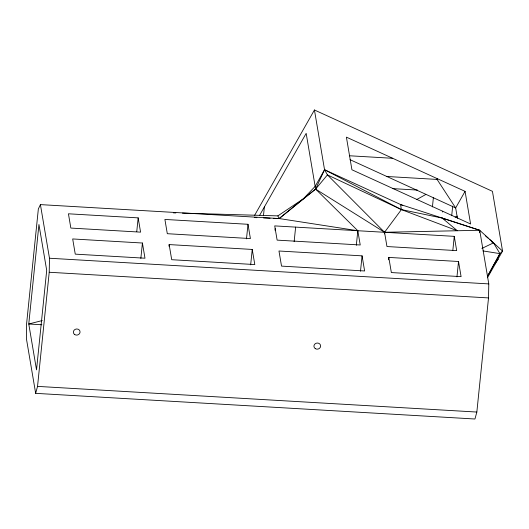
<?xml version="1.0" encoding="UTF-8"?>
<svg xmlns="http://www.w3.org/2000/svg" width="529" height="529" viewBox="0 0 529 529"><rect width="100%" height="100%" fill="white"/><g stroke="black" fill="none" stroke-linecap="round" stroke-linejoin="round"><path stroke-width="0.79" d="M273.414 218.332L279.186 218.556L303.368 198.798L315.152 186.373L324.548 169.736L400.539 204.511L479.71 230.274L488.783 283.901L488.518 297.92L476.841 412.051L474.956 419.008L35.661 393.345L37.539 386.388L49.217 272.263L49.481 258.238L40.416 204.611L279.186 218.556L357.816 230.73L360.229 244.98L277.13 240.126L274.716 225.896L454.272 236.351L456.686 250.614L386.957 246.54L384.543 232.277L327.438 174.907L324.548 169.736L314.438 109.992L492.439 191.319L502.55 251.09L487.421 277.771M479.532 232.661L479.71 230.274L442.204 218.067L401.399 209.596L327.438 174.907L315.608 189.091L279.186 218.556L277.851 215.885L182.432 213.121M136.753 231.636L138.162 217.869L68.433 213.795L70.846 228.072L140.575 232.145L138.162 217.869M140.846 258.403L142.42 243.023L72.685 238.949L75.257 254.138L144.986 258.212L142.42 243.023M168.982 246.203L169.148 244.583L252.24 249.437L254.799 264.56L171.707 259.706L169.148 244.583M246.494 238.857L247.989 224.289L164.896 219.436L167.309 233.706L250.402 238.566L247.989 224.289M250.667 264.824L252.24 249.437M263.468 215.739L264.368 206.971M275.014 230.201L275.179 228.581M294.144 241.674L295.632 227.106M356.328 245.304L357.816 230.73L315.608 189.091L306.172 133.361L259.547 215.455M360.494 271.238L362.067 255.857L278.968 251.004L281.527 266.113L364.62 270.967L362.067 255.857M384.378 233.897L384.543 232.277L401.399 209.596L400.539 204.511L402.781 205.536M388.544 259.851L388.795 257.418L458.524 261.491L461.09 276.641L391.354 272.567L388.795 257.418M432.431 206.912L433.41 197.343M457.406 218.279L455.661 207.93L437.093 179.424L437.172 178.61M442.608 212.05L442.694 211.236M451.7 215.7L452.679 206.138M452.857 250.157L454.272 236.351M456.95 276.892L458.524 261.491M277.851 215.885L303.368 198.798L315.608 189.091L324.548 169.736L401.399 209.596L457.34 230.743L442.204 218.067L443.639 218.854M40.416 204.611L38.346 208.975L26.496 324.806L26.45 338.891L35.661 393.345M487.388 276.508L499.925 253.629L502.55 251.09L479.71 230.274L384.543 232.277L315.608 189.091M487.454 276.356L499.925 253.629L493.517 242.857L489.88 239.697M254.568 215.409L314.438 109.992M465.07 191.359L470.592 223.985L351.924 169.769L346.402 137.143L465.07 191.359L455.661 207.93L350.066 159.692M494.344 264.712L497.981 259.197L496.334 261.042M496.539 261.174L497.981 259.197M416.561 199.631L425.799 194.493M481.879 248.432L493.517 242.857L492.01 242.236M455.112 217.168L457.354 216.136M42.3 320.548L28.764 323.999L36.521 369.864L46.704 270.372L38.941 224.508L28.764 323.999L41.864 324.773M173.373 212.863L175.846 212.929M254.442 217.571L256.915 217.67M263.515 217.935L270.114 218.199M349.319 155.757L392.703 158.297M386.831 176.488L437.093 179.424M392.902 188.641L417.454 190.076M49.481 258.238L488.783 283.901M49.217 272.263L488.518 297.92M37.539 386.388L476.841 412.051M483.056 250.938L499.925 253.629M485.635 236.013L488.062 238.123M315.357 348.677A3.366 3.068 -9.6 0 0 320.62 346.277A3.366 3.068 -9.6 0 0 315.859 343.354A3.366 3.068 -9.6 0 0 315.357 348.677M74.768 334.606A3.366 3.068 -9.6 0 0 80.051 332.238A3.366 3.068 -9.6 0 0 75.316 329.289A3.366 3.068 -9.6 0 0 74.768 334.606"/></g></svg>
